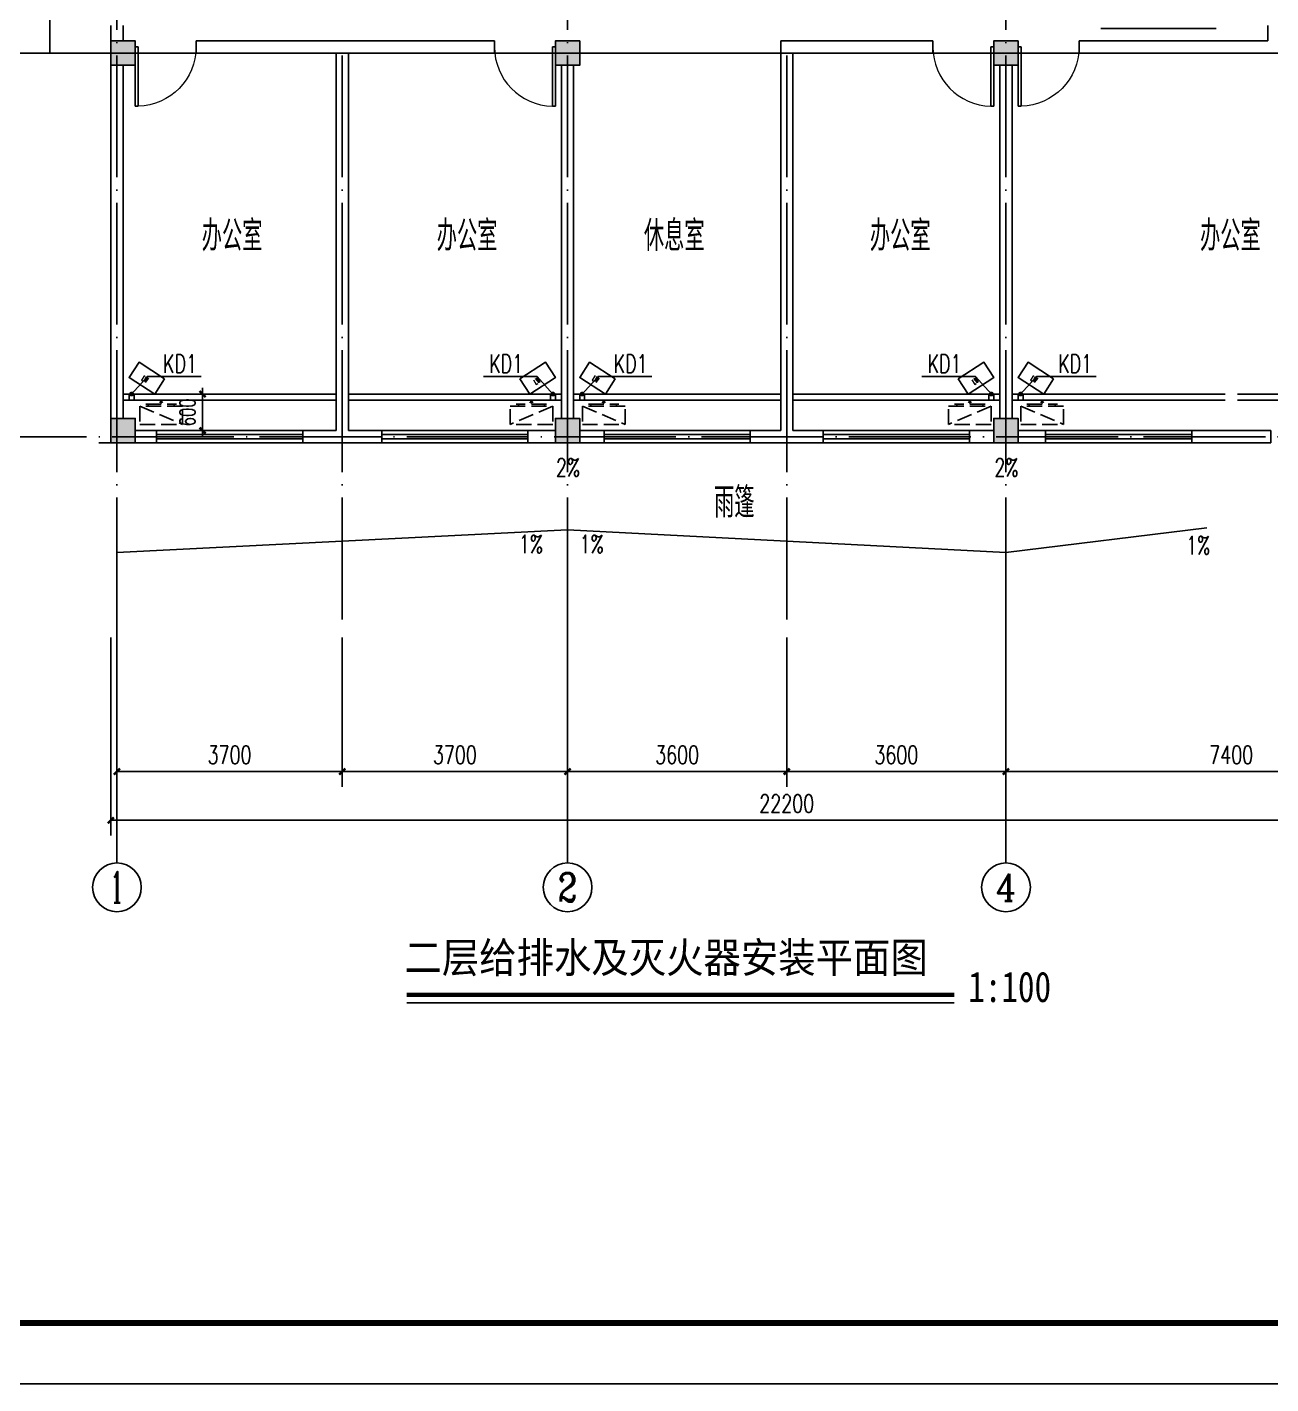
# Model space of a CAD drawing. Extents: x 6128144 to 12201635, y -1670122 to -706096.
# Drawn here: x 6374792 to 6395217, y -753340 to -731060 of the extents above; entities that cross this region are included whole.
import ezdxf
from ezdxf.enums import TextEntityAlignment as Align

# ---------------------------------------------------------------- set-up
doc = ezdxf.new("R2010")
doc.units = 0
doc.header["$LTSCALE"] = 1000
doc.header["$MEASUREMENT"] = 0
doc.linetypes.add('DASH', pattern=[0.35, 0.25, -0.1])
doc.linetypes.add('DOTE', pattern=[2.42, 2, -0.2, 0.02, -0.2])
doc.layers.get('0').update_dxf_attribs({"linetype": 'CONTINUOUS'})
doc.layers.get('Defpoints').update_dxf_attribs({"linetype": 'CONTINUOUS'})
for name, color, linetype in [('AUDIT_I_111215025233-1', 7, 'CONTINUOUS'), ('AXIS', 3, 'CONTINUOUS'), ('AXIS_TEXT', 7, 'CONTINUOUS'), ('COLUMN', 9, 'CONTINUOUS'), ('DIM_SYMB', 3, 'CONTINUOUS'), ('DOTE', 252, 'CONTINUOUS'), ('PUB_DIM', 3, 'CONTINUOUS'), ('PUB_HATCH', 8, 'CONTINUOUS'), ('PUB_TEXT', 7, 'CONTINUOUS'), ('PUB_TITLE', 4, 'CONTINUOUS'), ('RAIL', 163, 'CONTINUOUS'), ('WALL', 2, 'CONTINUOUS'), ('厨卫布置', 6, 'CONTINUOUS'), ('图名', 15, 'CONTINUOUS'), ('填充', 251, 'CONTINUOUS'), ('排水', 221, 'CONTINUOUS')]:
    doc.layers.add(name, color=color, linetype=linetype)
doc.styles.add('_TCH_AXIS', font='COMPLEX', dxfattribs={"bigfont": 'GBCBIG'})
doc.styles.add('_TCH_DIM_T3', font='SIMPLEX', dxfattribs={"width": 0.705882, "bigfont": 'GBCBIG'})
doc.styles.add('_TCH_DIM_T3_T3', font='SIMPLEX', dxfattribs={"width": 0.705882, "bigfont": 'GBCBIG'})
doc.styles.add('_TCH_LABEL', font='COMPLEX', dxfattribs={"bigfont": 'GBCBIG'})
doc.styles.add('COMPLEX', font='COMPLEX')
doc.styles.add('DIM_FONT', font='SIMPLEX', dxfattribs={"width": 0.7, "bigfont": 'GBCBIG'})
doc.styles.add('schuco', font='sceie.shx', dxfattribs={"width": 0.7, "bigfont": 'sceic.shx'})
doc.styles.add('宋体', font='', dxfattribs={"width": 0.7})
doc.styles.get('宋体').set_extended_font_data('SimSun')
doc.dimstyles.new('_TCH_ARCH&&100', dxfattribs={"dimtxt": 297.5, "dimasz": 100, "dimexe": 250, "dimexo": 300, "dimgap": 126.25, "dimtad": 1, "dimdec": 0, "dimzin": 0, "dimdsep": 46, "dimtxsty": '_TCH_DIM_T3', "dimblk": 'ARCHTICK', "dimcen": 0.09, "dimclrt": 7, "dimazin": 2, "dimtfac": 1, "dimtdec": 0, "dimtix": 1, "dimtmove": 2, "dimatfit": 3, "dimfxl": 0, "dimtolj": 1, "dimtzin": 0, "dimarcsym": 0})
doc.dimstyles.new('_TCH_ARCH&&100$TCH&&100', dxfattribs={"dimtxt": 252.875, "dimasz": 100, "dimexe": 250, "dimexo": 300, "dimgap": 122.3125, "dimtad": 1, "dimdec": 0, "dimzin": 0, "dimdsep": 46, "dimtxsty": '_TCH_DIM_T3_T3', "dimblk": 'ARCHTICK', "dimcen": 0.09, "dimclrt": 7, "dimazin": 2, "dimtfac": 1, "dimtdec": 0, "dimtix": 1, "dimtmove": 2, "dimatfit": 3, "dimfxl": 0, "dimtolj": 1, "dimtzin": 0, "dimarcsym": 0})

# ---------------------------------------------------------------- blocks, each defined once
blk = doc.blocks.new('A$C2E081725')
at = {"linetype": 'DASH'}
for p, q in [((700, 94), (0, 394)), ((600, 64), (100, 64)), ((138, 94), (138, 64)), ((350, 8), (327, 39)), ((350, 49), (350, 0)), ((350, 8), (373, 39)), ((563, 94), (563, 64))]:
    blk.add_line(p, q, dxfattribs=at)
blk.add_lwpolyline([(0, 394), (0, 94), (700, 94), (700, 394)], close=True, dxfattribs=at)
blk = doc.blocks.new('_AXISO')
blk.add_circle((0, 0), 0.5)
at = {"layer": 'AXIS_TEXT', "style": 'COMPLEX', "width": 1.041667}
blk.add_attdef('A', text='', height=0.56, dxfattribs=at).set_placement((-0.25, -0.28), (0.25, -0.28), align=Align.FIT)
blk = doc.blocks.new('_ArchTick')
at = {"color": 0, "linetype": 'ByBlock', "const_width": 0.4}
blk.add_lwpolyline([(-0.5, -0.5), (0.5, 0.5)], dxfattribs=at)
blk = doc.blocks.new('*D2977')
at = {"layer": 'AXIS', "color": 0, "lineweight": -2}
for p, q in [((6376267, -741085), (6376267, -743535)), ((6379967, -741085), (6379967, -743535)), ((6376267, -743285), (6379967, -743285))]:
    blk.add_line(p, q, dxfattribs=at)
at = {"layer": 'Defpoints', "color": 0}
for p in [(6376267, -740785), (6379967, -740785), (6379967, -743285)]:
    blk.add_point(p, dxfattribs=at)
at = {"layer": 'AXIS', "color": 0, "lineweight": -2, "xscale": 100, "yscale": 100, "zscale": 100, "rotation": 180}
blk.add_blockref('_ArchTick', (6376267, -743285), dxfattribs=at)
at = {"layer": 'AXIS', "color": 0, "lineweight": -2, "xscale": 100, "yscale": 100, "zscale": 100}
blk.add_blockref('_ArchTick', (6379967, -743285), dxfattribs=at)
at = {"layer": 'AXIS', "color": 7, "insert": (6378117, -743010), "char_height": 297.5, "attachment_point": 5, "style": '_TCH_DIM_T3'}
blk.add_mtext('\\A1;3700', dxfattribs=at)
blk = doc.blocks.new('*D2978')
at = {"layer": 'AXIS', "color": 0, "lineweight": -2}
for p, q in [((6379967, -741085), (6379967, -743535)), ((6383667, -741085), (6383667, -743535)), ((6379967, -743285), (6383667, -743285))]:
    blk.add_line(p, q, dxfattribs=at)
at = {"layer": 'Defpoints', "color": 0}
for p in [(6379967, -740785), (6383667, -740785), (6383667, -743285)]:
    blk.add_point(p, dxfattribs=at)
at = {"layer": 'AXIS', "color": 0, "lineweight": -2, "xscale": 100, "yscale": 100, "zscale": 100, "rotation": 180}
blk.add_blockref('_ArchTick', (6379967, -743285), dxfattribs=at)
at = {"layer": 'AXIS', "color": 0, "lineweight": -2, "xscale": 100, "yscale": 100, "zscale": 100}
blk.add_blockref('_ArchTick', (6383667, -743285), dxfattribs=at)
at = {"layer": 'AXIS', "color": 7, "insert": (6381817, -743010), "char_height": 297.5, "attachment_point": 5, "style": '_TCH_DIM_T3'}
blk.add_mtext('\\A1;3700', dxfattribs=at)
blk = doc.blocks.new('*D2979')
at = {"layer": 'AXIS', "color": 0, "lineweight": -2}
for p, q in [((6383667, -741085), (6383667, -743535)), ((6387267, -741085), (6387267, -743535)), ((6383667, -743285), (6387267, -743285))]:
    blk.add_line(p, q, dxfattribs=at)
at = {"layer": 'Defpoints', "color": 0}
for p in [(6383667, -740785), (6387267, -740785), (6387267, -743285)]:
    blk.add_point(p, dxfattribs=at)
at = {"layer": 'AXIS', "color": 0, "lineweight": -2, "xscale": 100, "yscale": 100, "zscale": 100, "rotation": 180}
blk.add_blockref('_ArchTick', (6383667, -743285), dxfattribs=at)
at = {"layer": 'AXIS', "color": 0, "lineweight": -2, "xscale": 100, "yscale": 100, "zscale": 100}
blk.add_blockref('_ArchTick', (6387267, -743285), dxfattribs=at)
at = {"layer": 'AXIS', "color": 7, "insert": (6385467, -743010), "char_height": 297.5, "attachment_point": 5, "style": '_TCH_DIM_T3'}
blk.add_mtext('\\A1;3600', dxfattribs=at)
blk = doc.blocks.new('*D2980')
at = {"layer": 'AXIS', "color": 0, "lineweight": -2}
for p, q in [((6387267, -741085), (6387267, -743535)), ((6390867, -741085), (6390867, -743535)), ((6387267, -743285), (6390867, -743285))]:
    blk.add_line(p, q, dxfattribs=at)
at = {"layer": 'Defpoints', "color": 0}
for p in [(6387267, -740785), (6390867, -740785), (6390867, -743285)]:
    blk.add_point(p, dxfattribs=at)
at = {"layer": 'AXIS', "color": 0, "lineweight": -2, "xscale": 100, "yscale": 100, "zscale": 100, "rotation": 180}
blk.add_blockref('_ArchTick', (6387267, -743285), dxfattribs=at)
at = {"layer": 'AXIS', "color": 0, "lineweight": -2, "xscale": 100, "yscale": 100, "zscale": 100}
blk.add_blockref('_ArchTick', (6390867, -743285), dxfattribs=at)
at = {"layer": 'AXIS', "color": 7, "insert": (6389067, -743010), "char_height": 297.5, "attachment_point": 5, "style": '_TCH_DIM_T3'}
blk.add_mtext('\\A1;3600', dxfattribs=at)
blk = doc.blocks.new('*D2981')
at = {"layer": 'AXIS', "color": 0, "lineweight": -2}
for p, q in [((6390867, -741085), (6390867, -743535)), ((6398267, -741085), (6398267, -743535)), ((6390867, -743285), (6398267, -743285))]:
    blk.add_line(p, q, dxfattribs=at)
at = {"layer": 'Defpoints', "color": 0}
for p in [(6390867, -740785), (6398267, -740785), (6398267, -743285)]:
    blk.add_point(p, dxfattribs=at)
at = {"layer": 'AXIS', "color": 0, "lineweight": -2, "xscale": 100, "yscale": 100, "zscale": 100, "rotation": 180}
blk.add_blockref('_ArchTick', (6390867, -743285), dxfattribs=at)
at = {"layer": 'AXIS', "color": 0, "lineweight": -2, "xscale": 100, "yscale": 100, "zscale": 100}
blk.add_blockref('_ArchTick', (6398267, -743285), dxfattribs=at)
at = {"layer": 'AXIS', "color": 7, "insert": (6394567, -743010), "char_height": 297.5, "attachment_point": 5, "style": '_TCH_DIM_T3'}
blk.add_mtext('\\A1;7400', dxfattribs=at)
blk = doc.blocks.new('*D2982')
at = {"layer": 'AXIS', "color": 0, "lineweight": -2}
for p, q in [((6376167, -741085), (6376167, -744335)), ((6398367, -741085), (6398367, -744335)), ((6376167, -744085), (6398367, -744085))]:
    blk.add_line(p, q, dxfattribs=at)
at = {"layer": 'Defpoints', "color": 0}
for p in [(6376167, -740785), (6398367, -740785), (6398367, -744085)]:
    blk.add_point(p, dxfattribs=at)
at = {"layer": 'AXIS', "color": 0, "lineweight": -2, "xscale": 100, "yscale": 100, "zscale": 100, "rotation": 180}
blk.add_blockref('_ArchTick', (6376167, -744085), dxfattribs=at)
at = {"layer": 'AXIS', "color": 0, "lineweight": -2, "xscale": 100, "yscale": 100, "zscale": 100}
blk.add_blockref('_ArchTick', (6398367, -744085), dxfattribs=at)
at = {"layer": 'AXIS', "color": 7, "insert": (6387267, -743810), "char_height": 297.5, "attachment_point": 5, "style": '_TCH_DIM_T3'}
blk.add_mtext('\\A1;22200', dxfattribs=at)
blk = doc.blocks.new('*D2983')
at = {"layer": 'Defpoints', "color": 0, "linetype": 'ByBlock'}
for p in [(6377401, -737085), (6377673, -737085), (6377401, -737685)]:
    blk.add_point(p, dxfattribs=at)
at = {"layer": 'PUB_DIM', "color": 0, "linetype": 'ByBlock', "lineweight": -2}
for p, q in [((6377673, -737085), (6377673, -736985)), ((6377673, -737685), (6377673, -737085)), ((6377701, -737085), (6377923, -737085)), ((6377673, -737685), (6377673, -737785)), ((6377701, -737685), (6377923, -737685))]:
    blk.add_line(p, q, dxfattribs=at)
at = {"layer": 'PUB_DIM', "color": 0, "linetype": 'ByBlock', "lineweight": -2, "xscale": 100, "yscale": 100, "zscale": 100}
for p, rotation in [((6377673, -737085), 270), ((6377673, -737685), 90)]:
    blk.add_blockref('_ArchTick', p, dxfattribs=dict(at, rotation=rotation))
at = {"layer": 'PUB_DIM', "color": 7, "linetype": 'ByBlock', "insert": (6377425, -737385), "char_height": 252.9, "attachment_point": 5, "rotation": 90, "style": '_TCH_DIM_T3_T3'}
blk.add_mtext('\\A1;600', dxfattribs=at)
blk = doc.blocks.new('_FZH')
blk.add_lwpolyline([(-0.5, -0.5), (0.5, -0.5), (0.5, 0.5), (-0.5, 0.5)], close=True)
at = {"layer": 'PUB_HATCH'}
blk.add_solid([(-0.5, -0.5), (0.5, -0.5), (-0.5, 0.5), (0.5, 0.5)], dxfattribs=at)

msp = doc.modelspace()

# ---------------------------------------------------------------- linework, layer by layer
at = {"extrusion": (0, 0, -1)}
for p, q in [((6376567.5, -731385.3), (6376617.5, -731385.3)), ((6376567.5, -731385.3), (6376567.5, -732360.3)), ((6376617.5, -731385.3), (6376617.5, -732360.3)), ((6391067.5, -731385.3), (6391117.5, -731385.3)), ((6391067.5, -731385.3), (6391067.5, -732360.3)), ((6391117.5, -731385.3), (6391117.5, -732360.3)), ((6376617.5, -732360.3), (6376567.5, -732360.3)), ((6391117.5, -732360.3), (6391067.5, -732360.3))]:
    msp.add_line(p, q, dxfattribs=at)
for p, q in [((6383467.5, -731385.3), (6383417.5, -731385.3)), ((6383417.5, -731385.3), (6383417.5, -732360.3)), ((6383467.5, -731385.3), (6383467.5, -732360.3)), ((6390667.5, -731385.3), (6390617.5, -731385.3)), ((6390617.5, -731385.3), (6390617.5, -732360.3)), ((6390667.5, -731385.3), (6390667.5, -732360.3)), ((6383417.5, -732360.3), (6383467.5, -732360.3)), ((6390617.5, -732360.3), (6390667.5, -732360.3))]:
    msp.add_line(p, q)
at = {"linetype": 'ByBlock'}
for p, q in [((6376367.5, -737085.3), (6379867.5, -737085.3)), ((6380067.5, -737085.3), (6383567.5, -737085.3)), ((6383767.5, -737085.3), (6387167.5, -737085.3)), ((6387367.5, -737085.3), (6390767.5, -737085.3)), ((6390967.5, -737085.3), (6394467.5, -737085.3)), ((6394667.5, -737085.3), (6398167.5, -737085.3)), ((6376167.5, -737885.3), (6375967.5, -737885.3))]:
    msp.add_line(p, q, dxfattribs=at)
at = {"color": 0, "extrusion": (0, 0, -1)}
for p, q in [((6376917.5, -737685.3), (6376917.5, -737885.3)), ((6376917.5, -737685.3), (6379317.5, -737685.3)), ((6379317.5, -737752), (6376917.5, -737752)), ((6379317.5, -737818.7), (6376917.5, -737818.7)), ((6376917.5, -737885.3), (6379317.5, -737885.3)), ((6379317.5, -737885.3), (6379317.5, -737685.3)), ((6384267.5, -737685.3), (6384267.5, -737885.3)), ((6384267.5, -737685.3), (6386667.5, -737685.3)), ((6386667.5, -737752), (6384267.5, -737752)), ((6386667.5, -737818.7), (6384267.5, -737818.7)), ((6384267.5, -737885.3), (6386667.5, -737885.3)), ((6386667.5, -737885.3), (6386667.5, -737685.3)), ((6391517.5, -737685.3), (6391517.5, -737885.3)), ((6391517.5, -737685.3), (6393917.5, -737685.3)), ((6393917.5, -737752), (6391517.5, -737752)), ((6393917.5, -737818.7), (6391517.5, -737818.7)), ((6391517.5, -737885.3), (6393917.5, -737885.3)), ((6393917.5, -737885.3), (6393917.5, -737685.3))]:
    msp.add_line(p, q, dxfattribs=at)
at = {"color": 0}
for p, q in [((6380617.5, -737885.3), (6380617.5, -737685.3)), ((6383017.5, -737685.3), (6380617.5, -737685.3)), ((6380617.5, -737752), (6383017.5, -737752)), ((6380617.5, -737818.7), (6383017.5, -737818.7)), ((6383017.5, -737885.3), (6380617.5, -737885.3)), ((6383017.5, -737685.3), (6383017.5, -737885.3)), ((6387867.5, -737885.3), (6387867.5, -737685.3)), ((6390267.5, -737685.3), (6387867.5, -737685.3)), ((6387867.5, -737752), (6390267.5, -737752)), ((6387867.5, -737818.7), (6390267.5, -737818.7)), ((6390267.5, -737885.3), (6387867.5, -737885.3)), ((6390267.5, -737685.3), (6390267.5, -737885.3))]:
    msp.add_line(p, q, dxfattribs=at)
at = {"linetype": 'ByBlock', "const_width": 0.01, "flags": 128}
for points in [[(6375967.5, -737885.3), (6375967.5, -739985.3), (6394467.5, -739985.3), (6394467.5, -737885.3)], [(6376267.5, -737885.3), (6376267.5, -739685.3), (6394167.5, -739685.3), (6394167.5, -737885.3)]]:
    msp.add_lwpolyline(points, dxfattribs=at)
at = {"lineweight": 13, "extrusion": (0, 0, -1)}
for centre in [(-6376592.5, -731385.3), (-6391092.5, -731385.3)]:
    msp.add_arc(centre, 975, 180, 268.53072, dxfattribs=at)
at = {"lineweight": 13}
for centre in [(6383442.5, -731385.3), (6390642.5, -731385.3)]:
    msp.add_arc(centre, 975, 180, 268.53072, dxfattribs=at)
at = {"layer": 'AUDIT_I_111215025233-1'}
for p, q in [((6375167.5, -731485.3), (6375167.5, -729085.3)), ((6376067.5, -731485.3), (6375167.5, -731485.3)), ((6376167.5, -731485.3), (6375167.5, -731485.3))]:
    msp.add_line(p, q, dxfattribs=at)
at = {"layer": 'AXIS', "color": 0}
for p, q in [((6376267.5, -740785.3), (6376267.5, -744785.3)), ((6383667.5, -740785.3), (6383667.5, -744785.3)), ((6390867.5, -740785.3), (6390867.5, -744785.3))]:
    msp.add_line(p, q, dxfattribs=at)
at = {"layer": 'DIM_SYMB'}
for points in [[(6377650.1, -736795.4), (6376769, -736795.4), (6376507.5, -737085.3)], [(6382284.8, -736795.4), (6383165.9, -736795.4), (6383427.5, -737085.3)], [(6385050.1, -736795.4), (6384169, -736795.4), (6383907.5, -737085.3)], [(6389484.8, -736795.4), (6390365.9, -736795.4), (6390627.5, -737085.3)], [(6392350.1, -736795.4), (6391369, -736795.4), (6391107.5, -737085.3)]]:
    msp.add_lwpolyline(points, dxfattribs=at)
at = {"layer": 'DIM_SYMB', "const_width": 40}
for points in [[(6376520.9, -737070.5, 1), (6376494.1, -737100.2, 1)], [(6383414.1, -737070.5, 1), (6383440.9, -737100.2, 1)], [(6383920.9, -737070.5, 1), (6383894.1, -737100.2, 1)], [(6390614.1, -737070.5, 1), (6390640.9, -737100.2, 1)], [(6391120.9, -737070.5, 1), (6391094.1, -737100.2, 1)]]:
    msp.add_lwpolyline(points, format="xyb", close=True, dxfattribs=at)
at = {"layer": 'DIM_SYMB'}
for points in [[(6383667.5, -738544.6, 0, 0, 0), (6383667.5, -739112.2, 80, 0, 0), (6383667.5, -739312.2, 0, 0, 0)], [(6390867.5, -738544.6, 0, 0, 0), (6390867.5, -739112.2, 80, 0, 0), (6390867.5, -739312.2, 0, 0, 0)], [(6382762.9, -739549.1, 0, 0, 0), (6382060.2, -739549.1, 80, 0, 0), (6381760.2, -739549.1, 0, 0, 0)], [(6384300.8, -739549.1, 0, 0, 0), (6385003.4, -739549.1, 80, 0, 0), (6385303.4, -739549.1, 0, 0, 0)], [(6393721.4, -739569, 0, 0, 0), (6393018.7, -739569, 80, 0, 0), (6392718.7, -739569, 0, 0, 0)]]:
    msp.add_lwpolyline(points, format="xyseb", dxfattribs=at)
at = {"layer": 'DOTE', "linetype": 'DOTE'}
for p, q in [((6376267.5, -740785.3), (6376267.5, -720285.3)), ((6383667.5, -740785.3), (6383667.5, -720285.3)), ((6390867.5, -740785.3), (6390867.5, -720285.3)), ((6373767.5, -731485.3), (6400767.5, -731485.3)), ((6375367.5, -731485.3), (6399167.5, -731485.3)), ((6379967.5, -740785.3), (6379967.5, -731485.3)), ((6387267.5, -740785.3), (6387267.5, -731485.3)), ((6373767.5, -737785.3), (6400767.5, -737785.3))]:
    msp.add_line(p, q, dxfattribs=at)
at = {"layer": 'PUB_DIM'}
msp.add_line((6392426.3, -731084.2), (6394319.3, -731084.2), dxfattribs=at)
at = {"layer": 'PUB_TITLE', "color": 4}
msp.add_lwpolyline([(6357702.5, -753339.6), (6417102.5, -753339.6), (6417102.5, -711339.6), (6357702.5, -711339.6)], close=True, dxfattribs=at)
at = {"layer": 'PUB_TITLE', "color": 4, "const_width": 100}
msp.add_lwpolyline([(6360202.5, -752339.6), (6416102.5, -752339.6), (6416102.5, -712339.6), (6360202.5, -712339.6)], close=True, dxfattribs=at)
at = {"layer": 'RAIL'}
for p, q in [((6376267.5, -739685.3), (6383667.5, -739312.2)), ((6383667.5, -739312.2), (6390867.5, -739685.3)), ((6383667.5, -739312.2), (6383667.5, -739685.3)), ((6390867.5, -739685.3), (6394167.5, -739284.3))]:
    msp.add_line(p, q, dxfattribs=at)
at = {"layer": 'WALL', "linetype": 'ByBlock'}
for p, q in [((6376167.5, -731035.3), (6376167.5, -731285.3)), ((6376367.5, -731285.3), (6376367.5, -731035.3)), ((6395167.5, -731035.3), (6395167.5, -731285.3)), ((6379967.5, -731285.3), (6377567.5, -731285.3)), ((6377567.5, -731285.3), (6377567.5, -731485.3)), ((6382467.5, -731285.3), (6379967.5, -731285.3)), ((6382467.5, -731485.3), (6382467.5, -731285.3)), ((6389667.5, -731285.3), (6387167.5, -731285.3)), ((6387167.5, -731285.3), (6387167.5, -737685.3)), ((6389667.5, -731485.3), (6389667.5, -731285.3)), ((6395167.5, -731285.3), (6392067.5, -731285.3)), ((6392067.5, -731285.3), (6392067.5, -731485.3)), ((6377567.5, -731485.3), (6379867.5, -731485.3)), ((6379867.5, -731485.3), (6379867.5, -737685.3)), ((6380067.5, -731485.3), (6382467.5, -731485.3)), ((6380067.5, -731485.3), (6380067.5, -737685.3)), ((6387367.5, -731485.3), (6389667.5, -731485.3)), ((6387367.5, -731485.3), (6387367.5, -737685.3)), ((6392067.5, -731485.3), (6395267.5, -731485.3)), ((6376167.5, -737485.3), (6376167.5, -731685.3)), ((6376367.5, -737485.3), (6376367.5, -731685.3)), ((6383567.5, -731685.3), (6383567.5, -737485.3)), ((6383767.5, -731685.3), (6383767.5, -737485.3)), ((6390767.5, -731685.3), (6390767.5, -737485.3)), ((6390967.5, -731685.3), (6390967.5, -737485.3)), ((6376917.5, -737685.3), (6376567.5, -737685.3)), ((6376567.5, -737885.3), (6376917.5, -737885.3)), ((6376917.5, -737885.3), (6376917.5, -737685.3)), ((6379867.5, -737685.3), (6379317.5, -737685.3)), ((6379317.5, -737685.3), (6379317.5, -737885.3)), ((6379317.5, -737885.3), (6379967.5, -737885.3)), ((6379967.5, -737885.3), (6380617.5, -737885.3)), ((6380617.5, -737685.3), (6380067.5, -737685.3)), ((6380617.5, -737885.3), (6380617.5, -737685.3)), ((6383467.5, -737685.3), (6383017.5, -737685.3)), ((6383017.5, -737685.3), (6383017.5, -737885.3)), ((6383017.5, -737885.3), (6383467.5, -737885.3)), ((6384267.5, -737685.3), (6383867.5, -737685.3)), ((6383867.5, -737885.3), (6384267.5, -737885.3)), ((6384267.5, -737885.3), (6384267.5, -737685.3)), ((6387167.5, -737685.3), (6386667.5, -737685.3)), ((6386667.5, -737685.3), (6386667.5, -737885.3)), ((6386667.5, -737885.3), (6387267.5, -737885.3)), ((6387267.5, -737885.3), (6387867.5, -737885.3)), ((6387867.5, -737685.3), (6387367.5, -737685.3)), ((6387867.5, -737885.3), (6387867.5, -737685.3)), ((6390667.5, -737685.3), (6390267.5, -737685.3)), ((6390267.5, -737685.3), (6390267.5, -737885.3)), ((6390267.5, -737885.3), (6390667.5, -737885.3)), ((6391517.5, -737685.3), (6391067.5, -737685.3)), ((6391067.5, -737885.3), (6391517.5, -737885.3)), ((6391517.5, -737885.3), (6391517.5, -737685.3)), ((6394567.5, -737685.3), (6393917.5, -737685.3)), ((6393917.5, -737685.3), (6393917.5, -737885.3)), ((6393917.5, -737885.3), (6394567.5, -737885.3)), ((6395217.5, -737685.3), (6394567.5, -737685.3)), ((6394567.5, -737885.3), (6395217.5, -737885.3)), ((6395217.5, -737885.3), (6395217.5, -737685.3))]:
    msp.add_line(p, q, dxfattribs=at)
at = {"layer": '厨卫布置'}
for points in [[(6377050.3, -736832.9), (6376888.1, -737085.3), (6376467.5, -736815.1), (6376629.6, -736562.7)], [(6382884.6, -736832.9), (6383046.8, -737085.3), (6383467.5, -736815.1), (6383305.3, -736562.7)], [(6384450.3, -736832.9), (6384288.1, -737085.3), (6383867.5, -736815.1), (6384029.6, -736562.7)], [(6390084.6, -736832.9), (6390246.8, -737085.3), (6390667.5, -736815.1), (6390505.3, -736562.7)], [(6391650.3, -736832.9), (6391488.1, -737085.3), (6391067.5, -736815.1), (6391229.6, -736562.7)]]:
    msp.add_lwpolyline(points, close=True, dxfattribs=at)
at = {"layer": '图名', "color": 7}
msp.add_line((6381026.5, -747082.2), (6390019.2, -747082.2), dxfattribs=at)
at = {"layer": '图名', "color": 7, "const_width": 70}
msp.add_lwpolyline([(6381026.5, -746949), (6390019.2, -746949)], dxfattribs=at)
at = {"layer": '填充', "linetype": 'DASH', "ltscale": 500}
for p, q in [((6376367.5, -737185.3), (6379867.5, -737185.3)), ((6380067.5, -737185.3), (6383567.5, -737185.3)), ((6383767.5, -737185.3), (6387167.5, -737185.3)), ((6387367.5, -737185.3), (6390767.5, -737185.3)), ((6390967.5, -737185.3), (6394467.5, -737185.3)), ((6394667.5, -737185.3), (6398167.5, -737185.3))]:
    msp.add_line(p, q, dxfattribs=at)
at = {"layer": '填充', "linetype": 'DASH', "ltscale": 500, "const_width": 0.01, "flags": 128}
for points in [[(6376067.5, -737885.3), (6376067.5, -739885.3), (6394367.5, -739885.3), (6394367.5, -737885.3)], [(6376167.5, -737885.3), (6376167.5, -739785.3), (6394267.5, -739785.3), (6394267.5, -737885.3)]]:
    msp.add_lwpolyline(points, dxfattribs=at)
at = {"layer": '排水'}
for points in [[(6376547.5, -737185.3), (6376467.5, -737185.3), (6376467.5, -737085.3), (6376547.5, -737085.3)], [(6383387.5, -737185.3), (6383467.5, -737185.3), (6383467.5, -737085.3), (6383387.5, -737085.3)], [(6383947.5, -737185.3), (6383867.5, -737185.3), (6383867.5, -737085.3), (6383947.5, -737085.3)], [(6390587.5, -737185.3), (6390667.5, -737185.3), (6390667.5, -737085.3), (6390587.5, -737085.3)], [(6391147.5, -737185.3), (6391067.5, -737185.3), (6391067.5, -737085.3), (6391147.5, -737085.3)]]:
    msp.add_lwpolyline(points, close=True, dxfattribs=at)

# ---------------------------------------------------------------- block references
at = {"layer": 'AXIS', "color": 0}
ref = msp.add_blockref('_AXISO', (6376267.5, -745185.3), dxfattribs=dict(at, xscale=800, yscale=800, zscale=800))
ref.add_attrib('A', '1', dxfattribs={"layer": 'AXIS_TEXT', "color": 0, "height": 514.7, "style": '_TCH_AXIS'}).set_placement((6376157.2, -745442.7), (6376377.8, -745442.7), align=Align.FIT)
ref = msp.add_blockref('_AXISO', (6383667.5, -745185.3), dxfattribs=dict(at, xscale=800, yscale=800, zscale=800))
ref.add_attrib('A', '2', dxfattribs={"layer": 'AXIS_TEXT', "color": 0, "height": 465.9, "style": '_TCH_AXIS'}).set_placement((6383512.2, -745418.3), (6383822.8, -745418.3), align=Align.FIT)
ref = msp.add_blockref('_AXISO', (6390867.5, -745185.3), dxfattribs=dict(at, xscale=800, yscale=800, zscale=800))
ref.add_attrib('A', '4', dxfattribs={"layer": 'AXIS_TEXT', "color": 0, "height": 445.4, "style": '_TCH_AXIS'}).set_placement((6390697.8, -745408.1), (6391037.2, -745408.1), align=Align.FIT)
at = {"layer": 'COLUMN', "linetype": 'ByBlock', "xscale": 400, "yscale": 400, "zscale": 400}
for p in [(6376367.5, -731485.3), (6383667.5, -731485.3), (6390867.5, -731485.3), (6376367.5, -737685.3), (6383667.5, -737685.3), (6390867.5, -737685.3)]:
    msp.add_blockref('_FZH', p, dxfattribs=at)
at = {"layer": '厨卫布置', "rotation": 180}
for p in [(6377343.5, -737189.8), (6384611.4, -737189.8), (6391811.4, -737189.8)]:
    msp.add_blockref('A$C2E081725', p, dxfattribs=at)
at = {"layer": '厨卫布置', "xscale": -1, "rotation": 180}
for p in [(6382723.5, -737189.8), (6389923.5, -737189.8)]:
    msp.add_blockref('A$C2E081725', p, dxfattribs=at)

# ---------------------------------------------------------------- texts
at = {"style": 'schuco', "width": 0.7}
for s, p in [('办公室', (6377659.6, -734737)), ('办公室', (6381518.6, -734737)), ('休息室', (6384921.1, -734737)), ('办公室', (6388632.7, -734737)), ('办公室', (6394054.2, -734737)), ('雨篷', (6386073.6, -739115.4))]:
    msp.add_text(s, height=500, dxfattribs=at).set_placement(p)
at = {"layer": 'PUB_TEXT', "width": 0.705882}
for s, style, p in [('KD1', '_TCH_LABEL', (6377024.8, -736735.4)), ('KD1', '_TCH_LABEL', (6382380.1, -736735.4)), ('KD1', '_TCH_LABEL', (6384424.8, -736735.4)), ('KD1', '_TCH_LABEL', (6389580.1, -736735.4)), ('KD1', '_TCH_LABEL', (6391724.8, -736735.4)), ('2%', '_TCH_AXIS', (6383477.5, -738439.6)), ('2%', '_TCH_AXIS', (6390677.5, -738439.6)), ('1%', '_TCH_AXIS', (6382867.9, -739697.9)), ('1%', '_TCH_AXIS', (6383865.8, -739697.9)), ('1%', '_TCH_AXIS', (6393826.4, -739717.8))]:
    msp.add_text(s, height=297.5, dxfattribs=dict(at, style=style)).set_placement(p)
at = {"layer": '厨卫布置', "style": 'DIM_FONT', "width": 0.494118}
for rotation, p in [(327.28331, (6376663.5, -736850.9)), (327.28331, (6384063.5, -736850.9)), (327.28331, (6391263.5, -736850.9)), (32.71669, (6383146.4, -736931.2)), (32.71669, (6390346.4, -736931.2))]:
    msp.add_text('LW', height=89.65, rotation=rotation, dxfattribs=at).set_placement(p)
at = {"layer": '图名', "color": 7, "style": '宋体'}
for s, width, p in [('二层给排水及灭火器安装平面图', 0.9, (6380989.3, -746588.2)), ('1:100', 0.8, (6390248, -747069.1))]:
    msp.add_text(s, height=500, dxfattribs=dict(at, width=width)).set_placement(p)

# ---------------------------------------------------------------- dimensions: what is measured, and where the dimension line sits
at = {"layer": 'AXIS', "color": 0}
for p1, p2, distance, picture, middle in [((6376167.5, -740785.3), (6398367.5, -740785.3), -3300, '*D2982', (6387267.5, -743810.3)), ((6376267.5, -740785.3), (6379967.5, -740785.3), -2500, '*D2977', (6378117.5, -743010.3)), ((6379967.5, -740785.3), (6383667.5, -740785.3), -2500, '*D2978', (6381817.5, -743010.3)), ((6383667.5, -740785.3), (6387267.5, -740785.3), -2500, '*D2979', (6385467.5, -743010.3)), ((6387267.5, -740785.3), (6390867.5, -740785.3), -2500, '*D2980', (6389067.5, -743010.3)), ((6390867.5, -740785.3), (6398267.5, -740785.3), -2500, '*D2981', (6394567.5, -743010.3))]:
    dim = msp.add_aligned_dim(p1=p1, p2=p2, distance=distance, dimstyle='_TCH_ARCH&&100', dxfattribs=at)
    dim.commit()
    dim.dimension.update_dxf_attribs({"geometry": picture, "text_midpoint": middle})
at = {"layer": 'PUB_DIM', "linetype": 'ByBlock'}
dim = msp.add_aligned_dim(p1=(6377401.1, -737685.3), p2=(6377401.1, -737085.3), distance=-272.2, dimstyle='_TCH_ARCH&&100$TCH&&100', dxfattribs=at)
dim.commit()
dim.dimension.update_dxf_attribs({"geometry": '*D2983', "text_midpoint": (6377424.5, -737385.3)})

doc.saveas('drawing.dxf')
